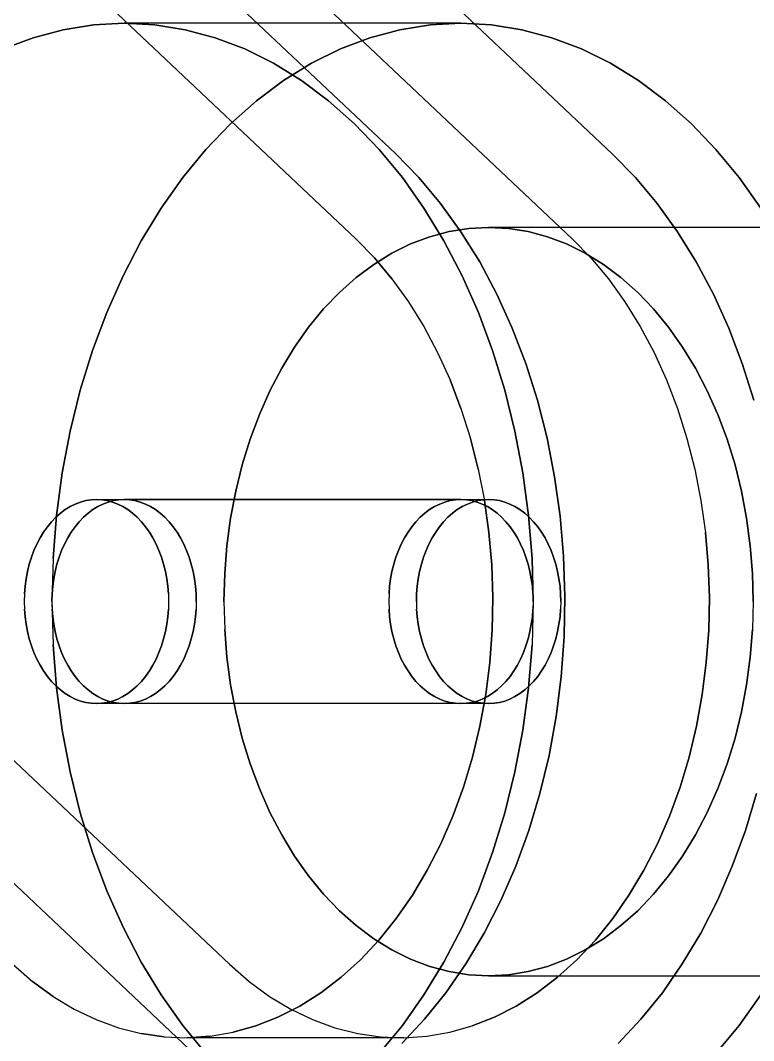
# Model space of a CAD drawing. Header units: millimetres. Extents: x -180 to 1414, y -663 to 972.
# Drawn here: x 622.19 to 643.74, y 792.09 to 822.08 of the extents above; entities that cross this region are included whole.
import ezdxf

# ---------------------------------------------------------------- set-up
doc = ezdxf.new("R2010")
doc.units = ezdxf.units.MM
doc.layers.add('SIDE', color=8, linetype='Continuous')

msp = doc.modelspace()

# ---------------------------------------------------------------- linework, layer by layer
at = {"layer": 'SIDE'}
for p, q in [((633.227, 818.157), (606.769, 843.157)), ((606.769, 843.157), (633.227, 818.157)), ((639.59, 818.157), (613.133, 843.157)), ((639.59, 818.157), (613.133, 843.157)), ((605.59, 840.663), (632.048, 815.663)), ((605.59, 840.663), (632.048, 815.663)), ((611.954, 840.663), (638.412, 815.663)), ((611.954, 840.663), (638.412, 815.663)), ((623.451, 821.81), (622.568, 821.574)), ((622.568, 821.574), (623.451, 821.81)), ((624.344, 821.952), (623.451, 821.81)), ((623.451, 821.81), (624.344, 821.952)), ((625.243, 822), (624.344, 821.952)), ((624.344, 821.952), (625.243, 822)), ((626.141, 821.952), (625.243, 822)), ((635.142, 822), (625.243, 822)), ((635.142, 822), (625.243, 822)), ((625.243, 822), (626.141, 821.952)), ((627.034, 821.81), (626.141, 821.952)), ((626.141, 821.952), (627.034, 821.81)), ((627.917, 821.574), (627.034, 821.81)), ((627.034, 821.81), (627.917, 821.574)), ((633.35, 821.81), (632.467, 821.574)), ((632.467, 821.574), (633.35, 821.81)), ((634.244, 821.952), (633.35, 821.81)), ((633.35, 821.81), (634.244, 821.952)), ((635.142, 822), (634.244, 821.952)), ((634.244, 821.952), (635.142, 822)), ((636.04, 821.952), (635.142, 822)), ((635.142, 822), (636.04, 821.952)), ((636.934, 821.81), (636.04, 821.952)), ((636.04, 821.952), (636.934, 821.81)), ((637.817, 821.574), (636.934, 821.81)), ((636.934, 821.81), (637.817, 821.574)), ((622.568, 821.574), (621.699, 821.245)), ((621.699, 821.245), (622.568, 821.574)), ((628.786, 821.245), (627.917, 821.574)), ((627.917, 821.574), (628.786, 821.245)), ((632.467, 821.574), (631.599, 821.245)), ((631.599, 821.245), (632.467, 821.574)), ((638.685, 821.245), (637.817, 821.574)), ((637.817, 821.574), (638.685, 821.245)), ((629.634, 820.825), (628.786, 821.245)), ((628.786, 821.245), (629.634, 820.825)), ((631.599, 821.245), (630.75, 820.825)), ((630.75, 820.825), (631.599, 821.245)), ((639.534, 820.825), (638.685, 821.245)), ((638.685, 821.245), (639.534, 820.825)), ((630.458, 820.316), (629.634, 820.825)), ((629.634, 820.825), (630.458, 820.316)), ((630.75, 820.825), (629.926, 820.316)), ((629.926, 820.316), (630.75, 820.825)), ((640.358, 820.316), (639.534, 820.825)), ((639.534, 820.825), (640.358, 820.316)), ((629.926, 820.316), (629.132, 819.722)), ((629.132, 819.722), (629.926, 820.316)), ((631.253, 819.722), (630.458, 820.316)), ((630.458, 820.316), (631.253, 819.722)), ((641.152, 819.722), (640.358, 820.316)), ((640.358, 820.316), (641.152, 819.722)), ((629.132, 819.722), (628.37, 819.046)), ((628.37, 819.046), (629.132, 819.722)), ((632.014, 819.046), (631.253, 819.722)), ((631.253, 819.722), (632.014, 819.046)), ((641.914, 819.046), (641.152, 819.722)), ((641.152, 819.722), (641.914, 819.046)), ((601.879, 819.337), (628.337, 794.337)), ((601.879, 819.337), (628.337, 794.337)), ((628.37, 819.046), (627.647, 818.291)), ((627.647, 818.291), (628.37, 819.046)), ((632.737, 818.291), (632.014, 819.046)), ((632.014, 819.046), (632.737, 818.291)), ((642.637, 818.291), (641.914, 819.046)), ((641.914, 819.046), (642.637, 818.291)), ((627.647, 818.291), (626.966, 817.462)), ((626.966, 817.462), (627.647, 818.291)), ((633.419, 817.462), (632.737, 818.291)), ((632.737, 818.291), (633.419, 817.462)), ((633.227, 818.157), (633.904, 817.464)), ((633.227, 818.157), (633.904, 817.464)), ((640.268, 817.464), (639.59, 818.157)), ((639.59, 818.157), (640.268, 817.464)), ((643.318, 817.462), (642.637, 818.291)), ((642.637, 818.291), (643.318, 817.462)), ((626.966, 817.462), (626.33, 816.563)), ((626.33, 816.563), (626.966, 817.462)), ((634.054, 816.563), (633.419, 817.462)), ((633.419, 817.462), (634.054, 816.563)), ((633.904, 817.464), (634.544, 816.7)), ((634.544, 816.7), (633.904, 817.464)), ((640.268, 817.464), (640.908, 816.7)), ((640.908, 816.7), (640.268, 817.464)), ((643.954, 816.563), (643.318, 817.462)), ((643.318, 817.462), (643.954, 816.563)), ((627.158, 791.843), (600.701, 816.843)), ((627.158, 791.843), (600.701, 816.843)), ((634.544, 816.7), (635.141, 815.871)), ((635.141, 815.871), (634.544, 816.7)), ((640.908, 816.7), (641.505, 815.871)), ((641.505, 815.871), (640.908, 816.7)), ((626.33, 816.563), (625.744, 815.599)), ((625.744, 815.599), (626.33, 816.563)), ((634.641, 815.599), (634.054, 816.563)), ((634.054, 816.563), (634.641, 815.599)), ((634.796, 815.877), (634.224, 815.724)), ((634.224, 815.724), (634.796, 815.877)), ((635.374, 815.969), (634.796, 815.877)), ((634.796, 815.877), (635.374, 815.969)), ((635.141, 815.871), (635.693, 814.982)), ((635.693, 814.982), (635.141, 815.871)), ((635.955, 816), (635.374, 815.969)), ((635.374, 815.969), (635.955, 816)), ((636.536, 815.969), (635.955, 816)), ((685.523, 816), (635.955, 816)), ((685.523, 816), (635.955, 816)), ((635.955, 816), (636.536, 815.969)), ((637.114, 815.877), (636.536, 815.969)), ((636.536, 815.969), (637.114, 815.877)), ((637.686, 815.724), (637.114, 815.877)), ((637.114, 815.877), (637.686, 815.724)), ((641.505, 815.871), (642.057, 814.982)), ((642.057, 814.982), (641.505, 815.871)), ((625.744, 815.599), (625.21, 814.576)), ((625.21, 814.576), (625.744, 815.599)), ((632.048, 815.663), (632.597, 815.101)), ((632.048, 815.663), (632.597, 815.101)), ((633.663, 815.511), (633.114, 815.24)), ((633.114, 815.24), (633.663, 815.511)), ((634.224, 815.724), (633.663, 815.511)), ((633.663, 815.511), (634.224, 815.724)), ((635.175, 814.576), (634.641, 815.599)), ((634.641, 815.599), (635.175, 814.576)), ((638.248, 815.511), (637.686, 815.724)), ((637.686, 815.724), (638.248, 815.511)), ((638.797, 815.24), (638.248, 815.511)), ((638.248, 815.511), (638.797, 815.24)), ((638.412, 815.663), (638.961, 815.101)), ((638.412, 815.663), (638.961, 815.101)), ((633.114, 815.24), (632.58, 814.911)), ((632.58, 814.911), (633.114, 815.24)), ((639.33, 814.911), (638.797, 815.24)), ((638.797, 815.24), (639.33, 814.911)), ((632.58, 814.911), (632.066, 814.526)), ((632.066, 814.526), (632.58, 814.911)), ((632.597, 815.101), (633.115, 814.482)), ((633.115, 814.482), (632.597, 815.101)), ((635.693, 814.982), (636.196, 814.036)), ((636.196, 814.036), (635.693, 814.982)), ((638.961, 815.101), (639.479, 814.482)), ((638.961, 815.101), (639.479, 814.482)), ((639.844, 814.526), (639.33, 814.911)), ((639.33, 814.911), (639.844, 814.526)), ((642.057, 814.982), (642.56, 814.036)), ((642.56, 814.036), (642.057, 814.982)), ((625.21, 814.576), (624.732, 813.5)), ((624.732, 813.5), (625.21, 814.576)), ((635.653, 813.5), (635.175, 814.576)), ((635.175, 814.576), (635.653, 813.5)), ((632.066, 814.526), (631.574, 814.089)), ((631.574, 814.089), (632.066, 814.526)), ((633.115, 814.482), (633.599, 813.81)), ((633.115, 814.482), (633.599, 813.81)), ((639.479, 814.482), (639.963, 813.81)), ((639.479, 814.482), (639.963, 813.81)), ((640.337, 814.089), (639.844, 814.526)), ((639.844, 814.526), (640.337, 814.089)), ((631.574, 814.089), (631.106, 813.6)), ((631.106, 813.6), (631.574, 814.089)), ((636.196, 814.036), (636.648, 813.04)), ((636.648, 813.04), (636.196, 814.036)), ((640.805, 813.6), (640.337, 814.089)), ((640.337, 814.089), (640.805, 813.6)), ((642.56, 814.036), (643.012, 813.04)), ((643.012, 813.04), (642.56, 814.036)), ((633.599, 813.81), (634.047, 813.089)), ((633.599, 813.81), (634.047, 813.089)), ((639.963, 813.81), (640.411, 813.089)), ((639.963, 813.81), (640.411, 813.089)), ((624.732, 813.5), (624.312, 812.376)), ((624.312, 812.376), (624.732, 813.5)), ((631.106, 813.6), (630.665, 813.064)), ((630.665, 813.064), (631.106, 813.6)), ((636.073, 812.376), (635.653, 813.5)), ((635.653, 813.5), (636.073, 812.376)), ((641.246, 813.064), (640.805, 813.6)), ((640.805, 813.6), (641.246, 813.064)), ((630.665, 813.064), (630.253, 812.482)), ((630.253, 812.482), (630.665, 813.064)), ((634.047, 813.089), (634.454, 812.323)), ((634.047, 813.089), (634.454, 812.323)), ((636.648, 813.04), (637.046, 811.999)), ((637.046, 811.999), (636.648, 813.04)), ((640.411, 813.089), (640.818, 812.323)), ((640.411, 813.089), (640.818, 812.323)), ((641.657, 812.482), (641.246, 813.064)), ((641.246, 813.064), (641.657, 812.482)), ((643.012, 813.04), (643.409, 811.999)), ((643.409, 811.999), (643.012, 813.04)), ((630.253, 812.482), (629.874, 811.858)), ((629.874, 811.858), (630.253, 812.482)), ((642.036, 811.858), (641.657, 812.482)), ((641.657, 812.482), (642.036, 811.858)), ((624.312, 812.376), (623.952, 811.211)), ((623.952, 811.211), (624.312, 812.376)), ((634.454, 812.323), (634.821, 811.516)), ((634.454, 812.323), (634.821, 811.516)), ((636.432, 811.211), (636.073, 812.376)), ((636.073, 812.376), (636.432, 811.211)), ((640.818, 812.323), (641.184, 811.516)), ((640.818, 812.323), (641.184, 811.516)), ((629.874, 811.858), (629.529, 811.197)), ((629.529, 811.197), (629.874, 811.858)), ((637.046, 811.999), (637.387, 810.919)), ((637.387, 810.919), (637.046, 811.999)), ((642.382, 811.197), (642.036, 811.858)), ((642.036, 811.858), (642.382, 811.197)), ((643.409, 811.999), (643.751, 810.919)), ((643.751, 810.919), (643.409, 811.999)), ((634.821, 811.516), (635.143, 810.672)), ((635.143, 810.672), (634.821, 811.516)), ((641.184, 811.516), (641.507, 810.672)), ((641.184, 811.516), (641.507, 810.672)), ((623.952, 811.211), (623.655, 810.011)), ((623.655, 810.011), (623.952, 811.211)), ((629.529, 811.197), (629.219, 810.5)), ((629.219, 810.5), (629.529, 811.197)), ((636.729, 810.011), (636.432, 811.211)), ((636.432, 811.211), (636.729, 810.011)), ((642.691, 810.5), (642.382, 811.197)), ((642.382, 811.197), (642.691, 810.5)), ((635.143, 810.672), (635.42, 809.797)), ((635.143, 810.672), (635.42, 809.797)), ((637.387, 810.919), (637.671, 809.806)), ((637.671, 809.806), (637.387, 810.919)), ((641.507, 810.672), (641.784, 809.797)), ((641.507, 810.672), (641.784, 809.797)), ((629.219, 810.5), (628.947, 809.773)), ((628.947, 809.773), (629.219, 810.5)), ((642.963, 809.773), (642.691, 810.5)), ((642.691, 810.5), (642.963, 809.773)), ((623.655, 810.011), (623.423, 808.783)), ((623.423, 808.783), (623.655, 810.011)), ((628.947, 809.773), (628.715, 809.019)), ((628.715, 809.019), (628.947, 809.773)), ((635.42, 809.797), (635.65, 808.895)), ((635.65, 808.895), (635.42, 809.797)), ((636.962, 808.783), (636.729, 810.011)), ((636.729, 810.011), (636.962, 808.783)), ((637.671, 809.806), (637.895, 808.666)), ((637.895, 808.666), (637.671, 809.806)), ((641.784, 809.797), (642.014, 808.895)), ((641.784, 809.797), (642.014, 808.895)), ((643.196, 809.019), (642.963, 809.773)), ((642.963, 809.773), (643.196, 809.019)), ((628.715, 809.019), (628.523, 808.242)), ((628.523, 808.242), (628.715, 809.019)), ((635.65, 808.895), (635.832, 807.971)), ((635.65, 808.895), (635.832, 807.971)), ((642.014, 808.895), (642.196, 807.971)), ((642.014, 808.895), (642.196, 807.971)), ((643.388, 808.242), (643.196, 809.019)), ((643.196, 809.019), (643.388, 808.242)), ((623.423, 808.783), (623.255, 807.534)), ((623.255, 807.534), (623.423, 808.783)), ((637.129, 807.534), (636.962, 808.783)), ((636.962, 808.783), (637.129, 807.534)), ((637.895, 808.666), (638.058, 807.505)), ((638.058, 807.505), (637.895, 808.666)), ((628.523, 808.242), (628.372, 807.448)), ((628.372, 807.448), (628.523, 808.242)), ((643.538, 807.448), (643.388, 808.242)), ((643.388, 808.242), (643.538, 807.448)), ((624.113, 807.966), (623.957, 807.925)), ((623.957, 807.925), (624.113, 807.966)), ((624.271, 807.992), (624.113, 807.966)), ((624.113, 807.966), (624.271, 807.992)), ((624.429, 808), (624.271, 807.992)), ((624.271, 807.992), (624.429, 808)), ((624.588, 807.992), (624.429, 808)), ((624.429, 808), (635.955, 808)), ((624.429, 808), (635.955, 808)), ((624.429, 808), (624.588, 807.992)), ((624.746, 807.966), (624.588, 807.992)), ((624.588, 807.992), (624.746, 807.966)), ((624.901, 807.925), (624.746, 807.966)), ((624.746, 807.966), (624.901, 807.925)), ((624.926, 807.966), (624.77, 807.925)), ((624.77, 807.925), (624.926, 807.966)), ((625.084, 807.992), (624.926, 807.966)), ((624.926, 807.966), (625.084, 807.992)), ((625.243, 808), (625.084, 807.992)), ((625.084, 807.992), (625.243, 808)), ((625.401, 807.992), (625.243, 808)), ((635.142, 808), (625.243, 808)), ((635.142, 808), (625.243, 808)), ((625.243, 808), (625.401, 807.992)), ((625.559, 807.966), (625.401, 807.992)), ((625.401, 807.992), (625.559, 807.966)), ((625.715, 807.925), (625.559, 807.966)), ((625.559, 807.966), (625.715, 807.925)), ((634.826, 807.966), (634.67, 807.925)), ((634.67, 807.925), (634.826, 807.966)), ((634.983, 807.992), (634.826, 807.966)), ((634.826, 807.966), (634.983, 807.992)), ((635.142, 808), (634.983, 807.992)), ((634.983, 807.992), (635.142, 808)), ((635.301, 807.992), (635.142, 808)), ((635.142, 808), (635.301, 807.992)), ((635.458, 807.966), (635.301, 807.992)), ((635.301, 807.992), (635.458, 807.966)), ((635.614, 807.925), (635.458, 807.966)), ((635.458, 807.966), (635.614, 807.925)), ((635.639, 807.966), (635.483, 807.925)), ((635.483, 807.925), (635.639, 807.966)), ((635.797, 807.992), (635.639, 807.966)), ((635.639, 807.966), (635.797, 807.992)), ((635.955, 808), (635.797, 807.992)), ((635.797, 807.992), (635.955, 808)), ((635.832, 807.971), (635.964, 807.03)), ((635.964, 807.03), (635.832, 807.971)), ((636.114, 807.992), (635.955, 808)), ((635.955, 808), (636.114, 807.992)), ((636.271, 807.966), (636.114, 807.992)), ((636.114, 807.992), (636.271, 807.966)), ((636.427, 807.925), (636.271, 807.966)), ((636.271, 807.966), (636.427, 807.925)), ((642.196, 807.971), (642.328, 807.03)), ((642.196, 807.971), (642.328, 807.03)), ((623.509, 807.703), (623.369, 807.598)), ((623.369, 807.598), (623.509, 807.703)), ((623.654, 807.793), (623.509, 807.703)), ((623.509, 807.703), (623.654, 807.793)), ((623.804, 807.867), (623.654, 807.793)), ((623.654, 807.793), (623.804, 807.867)), ((623.957, 807.925), (623.804, 807.867)), ((623.804, 807.867), (623.957, 807.925)), ((624.322, 807.703), (624.182, 807.598)), ((624.182, 807.598), (624.322, 807.703)), ((624.468, 807.793), (624.322, 807.703)), ((624.322, 807.703), (624.468, 807.793)), ((624.617, 807.867), (624.468, 807.793)), ((624.468, 807.793), (624.617, 807.867)), ((624.77, 807.925), (624.617, 807.867)), ((624.617, 807.867), (624.77, 807.925)), ((625.055, 807.867), (624.901, 807.925)), ((624.901, 807.925), (625.055, 807.867)), ((625.204, 807.793), (625.055, 807.867)), ((625.055, 807.867), (625.204, 807.793)), ((625.35, 807.703), (625.204, 807.793)), ((625.204, 807.793), (625.35, 807.703)), ((625.49, 807.598), (625.35, 807.703)), ((625.35, 807.703), (625.49, 807.598)), ((625.868, 807.867), (625.715, 807.925)), ((625.715, 807.925), (625.868, 807.867)), ((626.018, 807.793), (625.868, 807.867)), ((625.868, 807.867), (626.018, 807.793)), ((626.163, 807.703), (626.018, 807.793)), ((626.018, 807.793), (626.163, 807.703)), ((626.303, 807.598), (626.163, 807.703)), ((626.163, 807.703), (626.303, 807.598)), ((634.222, 807.703), (634.081, 807.598)), ((634.081, 807.598), (634.222, 807.703)), ((634.367, 807.793), (634.222, 807.703)), ((634.222, 807.703), (634.367, 807.793)), ((634.517, 807.867), (634.367, 807.793)), ((634.367, 807.793), (634.517, 807.867)), ((634.67, 807.925), (634.517, 807.867)), ((634.517, 807.867), (634.67, 807.925)), ((635.035, 807.703), (634.895, 807.598)), ((634.895, 807.598), (635.035, 807.703)), ((635.18, 807.793), (635.035, 807.703)), ((635.035, 807.703), (635.18, 807.793)), ((635.33, 807.867), (635.18, 807.793)), ((635.18, 807.793), (635.33, 807.867)), ((635.483, 807.925), (635.33, 807.867)), ((635.33, 807.867), (635.483, 807.925)), ((635.767, 807.867), (635.614, 807.925)), ((635.614, 807.925), (635.767, 807.867)), ((635.917, 807.793), (635.767, 807.867)), ((635.767, 807.867), (635.917, 807.793)), ((636.062, 807.703), (635.917, 807.793)), ((635.917, 807.793), (636.062, 807.703)), ((636.203, 807.598), (636.062, 807.703)), ((636.062, 807.703), (636.203, 807.598)), ((636.58, 807.867), (636.427, 807.925)), ((636.427, 807.925), (636.58, 807.867)), ((636.73, 807.793), (636.58, 807.867)), ((636.58, 807.867), (636.73, 807.793)), ((636.876, 807.703), (636.73, 807.793)), ((636.73, 807.793), (636.876, 807.703)), ((637.016, 807.598), (636.876, 807.703)), ((636.876, 807.703), (637.016, 807.598)), ((623.107, 807.346), (622.986, 807.199)), ((622.986, 807.199), (623.107, 807.346)), ((623.234, 807.479), (623.107, 807.346)), ((623.107, 807.346), (623.234, 807.479)), ((623.255, 807.534), (623.155, 806.27)), ((623.155, 806.27), (623.255, 807.534)), ((623.369, 807.598), (623.234, 807.479)), ((623.234, 807.479), (623.369, 807.598)), ((623.92, 807.346), (623.8, 807.199)), ((623.8, 807.199), (623.92, 807.346)), ((624.048, 807.479), (623.92, 807.346)), ((623.92, 807.346), (624.048, 807.479)), ((624.182, 807.598), (624.048, 807.479)), ((624.048, 807.479), (624.182, 807.598)), ((625.624, 807.479), (625.49, 807.598)), ((625.49, 807.598), (625.624, 807.479)), ((625.752, 807.346), (625.624, 807.479)), ((625.624, 807.479), (625.752, 807.346)), ((625.872, 807.199), (625.752, 807.346)), ((625.752, 807.346), (625.872, 807.199)), ((626.438, 807.479), (626.303, 807.598)), ((626.303, 807.598), (626.438, 807.479)), ((626.565, 807.346), (626.438, 807.479)), ((626.438, 807.479), (626.565, 807.346)), ((626.685, 807.199), (626.565, 807.346)), ((626.565, 807.346), (626.685, 807.199)), ((628.372, 807.448), (628.264, 806.639)), ((628.264, 806.639), (628.372, 807.448)), ((633.819, 807.346), (633.699, 807.199)), ((633.699, 807.199), (633.819, 807.346)), ((633.947, 807.479), (633.819, 807.346)), ((633.819, 807.346), (633.947, 807.479)), ((634.081, 807.598), (633.947, 807.479)), ((633.947, 807.479), (634.081, 807.598)), ((634.633, 807.346), (634.512, 807.199)), ((634.512, 807.199), (634.633, 807.346)), ((634.76, 807.479), (634.633, 807.346)), ((634.633, 807.346), (634.76, 807.479)), ((634.895, 807.598), (634.76, 807.479)), ((634.76, 807.479), (634.895, 807.598)), ((636.337, 807.479), (636.203, 807.598)), ((636.203, 807.598), (636.337, 807.479)), ((636.465, 807.346), (636.337, 807.479)), ((636.337, 807.479), (636.465, 807.346)), ((636.585, 807.199), (636.465, 807.346)), ((636.465, 807.346), (636.585, 807.199)), ((637.15, 807.479), (637.016, 807.598)), ((637.016, 807.598), (637.15, 807.479)), ((637.23, 806.27), (637.129, 807.534)), ((637.129, 807.534), (637.23, 806.27)), ((637.278, 807.346), (637.15, 807.479)), ((637.15, 807.479), (637.278, 807.346)), ((637.398, 807.199), (637.278, 807.346)), ((637.278, 807.346), (637.398, 807.199)), ((638.058, 807.505), (638.16, 806.33)), ((638.16, 806.33), (638.058, 807.505)), ((643.646, 806.639), (643.538, 807.448)), ((643.538, 807.448), (643.646, 806.639)), ((622.874, 807.041), (622.771, 806.87)), ((622.771, 806.87), (622.874, 807.041)), ((622.986, 807.199), (622.874, 807.041)), ((622.874, 807.041), (622.986, 807.199)), ((623.687, 807.041), (623.584, 806.87)), ((623.584, 806.87), (623.687, 807.041)), ((623.8, 807.199), (623.687, 807.041)), ((623.687, 807.041), (623.8, 807.199)), ((625.984, 807.041), (625.872, 807.199)), ((625.872, 807.199), (625.984, 807.041)), ((626.088, 806.87), (625.984, 807.041)), ((625.984, 807.041), (626.088, 806.87)), ((626.798, 807.041), (626.685, 807.199)), ((626.685, 807.199), (626.798, 807.041)), ((626.901, 806.87), (626.798, 807.041)), ((626.798, 807.041), (626.901, 806.87)), ((633.587, 807.041), (633.484, 806.87)), ((633.484, 806.87), (633.587, 807.041)), ((633.699, 807.199), (633.587, 807.041)), ((633.587, 807.041), (633.699, 807.199)), ((634.4, 807.041), (634.297, 806.87)), ((634.297, 806.87), (634.4, 807.041)), ((634.512, 807.199), (634.4, 807.041)), ((634.4, 807.041), (634.512, 807.199)), ((636.697, 807.041), (636.585, 807.199)), ((636.585, 807.199), (636.697, 807.041)), ((636.801, 806.87), (636.697, 807.041)), ((636.697, 807.041), (636.801, 806.87)), ((637.51, 807.041), (637.398, 807.199)), ((637.398, 807.199), (637.51, 807.041)), ((637.614, 806.87), (637.51, 807.041)), ((637.51, 807.041), (637.614, 806.87)), ((622.771, 806.87), (622.677, 806.69)), ((622.677, 806.69), (622.771, 806.87)), ((623.584, 806.87), (623.49, 806.69)), ((623.49, 806.69), (623.584, 806.87)), ((626.182, 806.69), (626.088, 806.87)), ((626.088, 806.87), (626.182, 806.69)), ((626.995, 806.69), (626.901, 806.87)), ((626.901, 806.87), (626.995, 806.69)), ((633.484, 806.87), (633.389, 806.69)), ((633.389, 806.69), (633.484, 806.87)), ((634.297, 806.87), (634.202, 806.69)), ((634.202, 806.69), (634.297, 806.87)), ((635.964, 807.03), (636.046, 806.078)), ((636.046, 806.078), (635.964, 807.03)), ((636.895, 806.69), (636.801, 806.87)), ((636.801, 806.87), (636.895, 806.69)), ((637.708, 806.69), (637.614, 806.87)), ((637.614, 806.87), (637.708, 806.69)), ((642.328, 807.03), (642.41, 806.078)), ((642.41, 806.078), (642.328, 807.03)), ((622.592, 806.5), (622.518, 806.302)), ((622.518, 806.302), (622.592, 806.5)), ((622.677, 806.69), (622.592, 806.5)), ((622.592, 806.5), (622.677, 806.69)), ((623.405, 806.5), (623.331, 806.302)), ((623.331, 806.302), (623.405, 806.5)), ((623.49, 806.69), (623.405, 806.5)), ((623.405, 806.5), (623.49, 806.69)), ((626.266, 806.5), (626.182, 806.69)), ((626.182, 806.69), (626.266, 806.5)), ((626.341, 806.302), (626.266, 806.5)), ((626.266, 806.5), (626.341, 806.302)), ((627.08, 806.5), (626.995, 806.69)), ((626.995, 806.69), (627.08, 806.5)), ((627.154, 806.302), (627.08, 806.5)), ((627.08, 806.5), (627.154, 806.302)), ((628.264, 806.639), (628.199, 805.822)), ((628.199, 805.822), (628.264, 806.639)), ((633.305, 806.5), (633.231, 806.302)), ((633.231, 806.302), (633.305, 806.5)), ((633.389, 806.69), (633.305, 806.5)), ((633.305, 806.5), (633.389, 806.69)), ((634.118, 806.5), (634.044, 806.302)), ((634.044, 806.302), (634.118, 806.5)), ((634.202, 806.69), (634.118, 806.5)), ((634.118, 806.5), (634.202, 806.69)), ((636.979, 806.5), (636.895, 806.69)), ((636.895, 806.69), (636.979, 806.5)), ((637.053, 806.302), (636.979, 806.5)), ((636.979, 806.5), (637.053, 806.302)), ((637.792, 806.5), (637.708, 806.69)), ((637.708, 806.69), (637.792, 806.5)), ((637.866, 806.302), (637.792, 806.5)), ((637.792, 806.5), (637.866, 806.302)), ((643.712, 805.822), (643.646, 806.639)), ((643.646, 806.639), (643.712, 805.822)), ((622.518, 806.302), (622.455, 806.096)), ((622.455, 806.096), (622.518, 806.302)), ((623.155, 806.27), (623.121, 805)), ((623.155, 806.27), (623.121, 805)), ((623.331, 806.302), (623.268, 806.096)), ((623.268, 806.096), (623.331, 806.302)), ((626.404, 806.096), (626.341, 806.302)), ((626.341, 806.302), (626.404, 806.096)), ((627.217, 806.096), (627.154, 806.302)), ((627.154, 806.302), (627.217, 806.096)), ((633.231, 806.302), (633.167, 806.096)), ((633.167, 806.096), (633.231, 806.302)), ((634.044, 806.302), (633.981, 806.096)), ((633.981, 806.096), (634.044, 806.302)), ((637.117, 806.096), (637.053, 806.302)), ((637.053, 806.302), (637.117, 806.096)), ((637.263, 805), (637.23, 806.27)), ((637.23, 806.27), (637.263, 805)), ((637.93, 806.096), (637.866, 806.302)), ((637.866, 806.302), (637.93, 806.096)), ((638.16, 806.33), (638.199, 805.148)), ((638.199, 805.148), (638.16, 806.33)), ((622.402, 805.884), (622.361, 805.668)), ((622.361, 805.668), (622.402, 805.884)), ((622.455, 806.096), (622.402, 805.884)), ((622.402, 805.884), (622.455, 806.096)), ((623.215, 805.884), (623.174, 805.668)), ((623.174, 805.668), (623.215, 805.884)), ((623.268, 806.096), (623.215, 805.884)), ((623.215, 805.884), (623.268, 806.096)), ((626.456, 805.884), (626.404, 806.096)), ((626.404, 806.096), (626.456, 805.884)), ((626.497, 805.668), (626.456, 805.884)), ((626.456, 805.884), (626.497, 805.668)), ((627.27, 805.884), (627.217, 806.096)), ((627.217, 806.096), (627.27, 805.884)), ((627.311, 805.668), (627.27, 805.884)), ((627.27, 805.884), (627.311, 805.668)), ((633.115, 805.884), (633.074, 805.668)), ((633.074, 805.668), (633.115, 805.884)), ((633.167, 806.096), (633.115, 805.884)), ((633.115, 805.884), (633.167, 806.096)), ((633.928, 805.884), (633.887, 805.668)), ((633.887, 805.668), (633.928, 805.884)), ((633.981, 806.096), (633.928, 805.884)), ((633.928, 805.884), (633.981, 806.096)), ((636.046, 806.078), (636.078, 805.12)), ((636.078, 805.12), (636.046, 806.078)), ((637.169, 805.884), (637.117, 806.096)), ((637.117, 806.096), (637.169, 805.884)), ((637.21, 805.668), (637.169, 805.884)), ((637.169, 805.884), (637.21, 805.668)), ((637.982, 805.884), (637.93, 806.096)), ((637.93, 806.096), (637.982, 805.884)), ((638.023, 805.668), (637.982, 805.884)), ((637.982, 805.884), (638.023, 805.668)), ((642.41, 806.078), (642.442, 805.12)), ((642.442, 805.12), (642.41, 806.078)), ((622.361, 805.668), (622.332, 805.447)), ((622.332, 805.447), (622.361, 805.668)), ((623.174, 805.668), (623.145, 805.447)), ((623.145, 805.447), (623.174, 805.668)), ((626.527, 805.447), (626.497, 805.668)), ((626.497, 805.668), (626.527, 805.447)), ((627.34, 805.447), (627.311, 805.668)), ((627.311, 805.668), (627.34, 805.447)), ((628.199, 805.822), (628.177, 805)), ((628.177, 805), (628.199, 805.822)), ((633.074, 805.668), (633.044, 805.447)), ((633.044, 805.447), (633.074, 805.668)), ((633.887, 805.668), (633.858, 805.447)), ((633.858, 805.447), (633.887, 805.668)), ((637.24, 805.447), (637.21, 805.668)), ((637.21, 805.668), (637.24, 805.447)), ((638.053, 805.447), (638.023, 805.668)), ((638.023, 805.668), (638.053, 805.447)), ((643.733, 805), (643.712, 805.822)), ((643.712, 805.822), (643.733, 805)), ((622.332, 805.447), (622.314, 805.224)), ((622.314, 805.224), (622.332, 805.447)), ((623.145, 805.447), (623.127, 805.224)), ((623.127, 805.224), (623.145, 805.447)), ((626.545, 805.224), (626.527, 805.447)), ((626.527, 805.447), (626.545, 805.224)), ((627.358, 805.224), (627.34, 805.447)), ((627.34, 805.447), (627.358, 805.224)), ((633.044, 805.447), (633.027, 805.224)), ((633.027, 805.224), (633.044, 805.447)), ((633.858, 805.447), (633.84, 805.224)), ((633.84, 805.224), (633.858, 805.447)), ((637.257, 805.224), (637.24, 805.447)), ((637.24, 805.447), (637.257, 805.224)), ((638.071, 805.224), (638.053, 805.447)), ((638.053, 805.447), (638.071, 805.224)), ((622.314, 805.224), (622.308, 805)), ((622.314, 805.224), (622.308, 805)), ((622.308, 805), (622.314, 804.776)), ((622.308, 805), (622.314, 804.776)), ((623.127, 805.224), (623.121, 805)), ((623.121, 805), (623.127, 805.224)), ((623.121, 805), (623.155, 803.73)), ((623.121, 805), (623.127, 804.776)), ((623.121, 805), (623.155, 803.73)), ((623.121, 805), (623.127, 804.776)), ((626.545, 805.224), (626.551, 805)), ((626.545, 805.224), (626.551, 805)), ((626.551, 805), (626.545, 804.776)), ((626.551, 805), (626.545, 804.776)), ((627.364, 805), (627.358, 805.224)), ((627.358, 805.224), (627.364, 805)), ((627.364, 805), (627.358, 804.776)), ((627.364, 805), (627.358, 804.776)), ((628.177, 805), (628.199, 804.178)), ((628.177, 805), (628.199, 804.178)), ((633.027, 805.224), (633.021, 805)), ((633.027, 805.224), (633.021, 805)), ((633.021, 805), (633.027, 804.776)), ((633.021, 805), (633.027, 804.776)), ((633.84, 805.224), (633.834, 805)), ((633.834, 805), (633.84, 805.224)), ((633.834, 805), (633.84, 804.776)), ((633.834, 805), (633.84, 804.776)), ((636.078, 805.12), (636.059, 804.161)), ((636.059, 804.161), (636.078, 805.12)), ((637.263, 805), (637.23, 803.73)), ((637.263, 805), (637.23, 803.73)), ((637.257, 805.224), (637.263, 805)), ((637.257, 805.224), (637.263, 805)), ((637.263, 805), (637.257, 804.776)), ((637.263, 805), (637.257, 804.776)), ((638.077, 805), (638.071, 805.224)), ((638.071, 805.224), (638.077, 805)), ((638.077, 805), (638.071, 804.776)), ((638.077, 805), (638.071, 804.776)), ((638.199, 805.148), (638.176, 803.965)), ((638.176, 803.965), (638.199, 805.148)), ((642.442, 805.12), (642.423, 804.161)), ((642.423, 804.161), (642.442, 805.12)), ((643.733, 805), (643.712, 804.178)), ((643.733, 805), (643.712, 804.178)), ((622.314, 804.776), (622.332, 804.553)), ((622.332, 804.553), (622.314, 804.776)), ((623.127, 804.776), (623.145, 804.553)), ((623.145, 804.553), (623.127, 804.776)), ((626.527, 804.553), (626.545, 804.776)), ((626.545, 804.776), (626.527, 804.553)), ((627.34, 804.553), (627.358, 804.776)), ((627.358, 804.776), (627.34, 804.553)), ((633.027, 804.776), (633.044, 804.553)), ((633.044, 804.553), (633.027, 804.776)), ((633.84, 804.776), (633.858, 804.553)), ((633.858, 804.553), (633.84, 804.776)), ((637.24, 804.553), (637.257, 804.776)), ((637.257, 804.776), (637.24, 804.553)), ((638.053, 804.553), (638.071, 804.776)), ((638.071, 804.776), (638.053, 804.553)), ((622.332, 804.553), (622.361, 804.332)), ((622.361, 804.332), (622.332, 804.553)), ((623.145, 804.553), (623.174, 804.332)), ((623.174, 804.332), (623.145, 804.553)), ((626.497, 804.332), (626.527, 804.553)), ((626.527, 804.553), (626.497, 804.332)), ((627.311, 804.332), (627.34, 804.553)), ((627.34, 804.553), (627.311, 804.332)), ((633.044, 804.553), (633.074, 804.332)), ((633.074, 804.332), (633.044, 804.553)), ((633.858, 804.553), (633.887, 804.332)), ((633.887, 804.332), (633.858, 804.553)), ((637.21, 804.332), (637.24, 804.553)), ((637.24, 804.553), (637.21, 804.332)), ((638.023, 804.332), (638.053, 804.553)), ((638.053, 804.553), (638.023, 804.332)), ((622.361, 804.332), (622.402, 804.116)), ((622.402, 804.116), (622.361, 804.332)), ((622.402, 804.116), (622.455, 803.904)), ((622.455, 803.904), (622.402, 804.116)), ((623.174, 804.332), (623.215, 804.116)), ((623.215, 804.116), (623.174, 804.332)), ((623.215, 804.116), (623.268, 803.904)), ((623.268, 803.904), (623.215, 804.116)), ((626.404, 803.904), (626.456, 804.116)), ((626.456, 804.116), (626.404, 803.904)), ((626.456, 804.116), (626.497, 804.332)), ((626.497, 804.332), (626.456, 804.116)), ((627.217, 803.904), (627.27, 804.116)), ((627.27, 804.116), (627.217, 803.904)), ((627.27, 804.116), (627.311, 804.332)), ((627.311, 804.332), (627.27, 804.116)), ((628.199, 804.178), (628.264, 803.361)), ((628.264, 803.361), (628.199, 804.178)), ((633.074, 804.332), (633.115, 804.116)), ((633.115, 804.116), (633.074, 804.332)), ((633.115, 804.116), (633.167, 803.904)), ((633.167, 803.904), (633.115, 804.116)), ((633.887, 804.332), (633.928, 804.116)), ((633.928, 804.116), (633.887, 804.332)), ((633.928, 804.116), (633.981, 803.904)), ((633.981, 803.904), (633.928, 804.116)), ((636.059, 804.161), (635.989, 803.208)), ((635.989, 803.208), (636.059, 804.161)), ((637.117, 803.904), (637.169, 804.116)), ((637.169, 804.116), (637.117, 803.904)), ((637.169, 804.116), (637.21, 804.332)), ((637.21, 804.332), (637.169, 804.116)), ((637.93, 803.904), (637.982, 804.116)), ((637.982, 804.116), (637.93, 803.904)), ((637.982, 804.116), (638.023, 804.332)), ((638.023, 804.332), (637.982, 804.116)), ((642.423, 804.161), (642.353, 803.208)), ((642.353, 803.208), (642.423, 804.161)), ((643.646, 803.361), (643.712, 804.178)), ((643.712, 804.178), (643.646, 803.361)), ((622.455, 803.904), (622.518, 803.698)), ((622.518, 803.698), (622.455, 803.904)), ((623.268, 803.904), (623.331, 803.698)), ((623.331, 803.698), (623.268, 803.904)), ((626.341, 803.698), (626.404, 803.904)), ((626.404, 803.904), (626.341, 803.698)), ((627.154, 803.698), (627.217, 803.904)), ((627.217, 803.904), (627.154, 803.698)), ((633.167, 803.904), (633.231, 803.698)), ((633.231, 803.698), (633.167, 803.904)), ((633.981, 803.904), (634.044, 803.698)), ((634.044, 803.698), (633.981, 803.904)), ((637.053, 803.698), (637.117, 803.904)), ((637.117, 803.904), (637.053, 803.698)), ((637.866, 803.698), (637.93, 803.904)), ((637.93, 803.904), (637.866, 803.698)), ((638.176, 803.965), (638.09, 802.788)), ((638.09, 802.788), (638.176, 803.965)), ((622.518, 803.698), (622.592, 803.5)), ((622.592, 803.5), (622.518, 803.698)), ((622.592, 803.5), (622.677, 803.31)), ((622.677, 803.31), (622.592, 803.5)), ((623.155, 803.73), (623.255, 802.466)), ((623.255, 802.466), (623.155, 803.73)), ((623.331, 803.698), (623.405, 803.5)), ((623.405, 803.5), (623.331, 803.698)), ((623.405, 803.5), (623.49, 803.31)), ((623.49, 803.31), (623.405, 803.5)), ((626.182, 803.31), (626.266, 803.5)), ((626.266, 803.5), (626.182, 803.31)), ((626.266, 803.5), (626.341, 803.698)), ((626.341, 803.698), (626.266, 803.5)), ((626.995, 803.31), (627.08, 803.5)), ((627.08, 803.5), (626.995, 803.31)), ((627.08, 803.5), (627.154, 803.698)), ((627.154, 803.698), (627.08, 803.5)), ((633.231, 803.698), (633.305, 803.5)), ((633.305, 803.5), (633.231, 803.698)), ((633.305, 803.5), (633.389, 803.31)), ((633.389, 803.31), (633.305, 803.5)), ((634.044, 803.698), (634.118, 803.5)), ((634.118, 803.5), (634.044, 803.698)), ((634.118, 803.5), (634.202, 803.31)), ((634.202, 803.31), (634.118, 803.5)), ((636.895, 803.31), (636.979, 803.5)), ((636.979, 803.5), (636.895, 803.31)), ((636.979, 803.5), (637.053, 803.698)), ((637.053, 803.698), (636.979, 803.5)), ((637.129, 802.466), (637.23, 803.73)), ((637.23, 803.73), (637.129, 802.466)), ((637.708, 803.31), (637.792, 803.5)), ((637.792, 803.5), (637.708, 803.31)), ((637.792, 803.5), (637.866, 803.698)), ((637.866, 803.698), (637.792, 803.5)), ((622.677, 803.31), (622.771, 803.13)), ((622.771, 803.13), (622.677, 803.31)), ((623.49, 803.31), (623.584, 803.13)), ((623.584, 803.13), (623.49, 803.31)), ((626.088, 803.13), (626.182, 803.31)), ((626.182, 803.31), (626.088, 803.13)), ((626.901, 803.13), (626.995, 803.31)), ((626.995, 803.31), (626.901, 803.13)), ((628.264, 803.361), (628.372, 802.552)), ((628.372, 802.552), (628.264, 803.361)), ((633.389, 803.31), (633.484, 803.13)), ((633.484, 803.13), (633.389, 803.31)), ((634.202, 803.31), (634.297, 803.13)), ((634.297, 803.13), (634.202, 803.31)), ((635.989, 803.208), (635.869, 802.264)), ((635.869, 802.264), (635.989, 803.208)), ((636.801, 803.13), (636.895, 803.31)), ((636.895, 803.31), (636.801, 803.13)), ((637.614, 803.13), (637.708, 803.31)), ((637.708, 803.31), (637.614, 803.13)), ((642.353, 803.208), (642.233, 802.264)), ((642.233, 802.264), (642.353, 803.208)), ((643.538, 802.552), (643.646, 803.361)), ((643.646, 803.361), (643.538, 802.552)), ((622.771, 803.13), (622.874, 802.959)), ((622.874, 802.959), (622.771, 803.13)), ((622.874, 802.959), (622.986, 802.801)), ((622.986, 802.801), (622.874, 802.959)), ((623.584, 803.13), (623.687, 802.959)), ((623.687, 802.959), (623.584, 803.13)), ((623.687, 802.959), (623.8, 802.801)), ((623.8, 802.801), (623.687, 802.959)), ((625.872, 802.801), (625.984, 802.959)), ((625.984, 802.959), (625.872, 802.801)), ((625.984, 802.959), (626.088, 803.13)), ((626.088, 803.13), (625.984, 802.959)), ((626.685, 802.801), (626.798, 802.959)), ((626.798, 802.959), (626.685, 802.801)), ((626.798, 802.959), (626.901, 803.13)), ((626.901, 803.13), (626.798, 802.959)), ((633.484, 803.13), (633.587, 802.959)), ((633.587, 802.959), (633.484, 803.13)), ((633.587, 802.959), (633.699, 802.801)), ((633.699, 802.801), (633.587, 802.959)), ((634.297, 803.13), (634.4, 802.959)), ((634.4, 802.959), (634.297, 803.13)), ((634.4, 802.959), (634.512, 802.801)), ((634.512, 802.801), (634.4, 802.959)), ((636.585, 802.801), (636.697, 802.959)), ((636.697, 802.959), (636.585, 802.801)), ((636.697, 802.959), (636.801, 803.13)), ((636.801, 803.13), (636.697, 802.959)), ((637.398, 802.801), (637.51, 802.959)), ((637.51, 802.959), (637.398, 802.801)), ((637.51, 802.959), (637.614, 803.13)), ((637.614, 803.13), (637.51, 802.959)), ((622.986, 802.801), (623.107, 802.654)), ((623.107, 802.654), (622.986, 802.801)), ((623.107, 802.654), (623.234, 802.521)), ((623.234, 802.521), (623.107, 802.654)), ((623.8, 802.801), (623.92, 802.654)), ((623.92, 802.654), (623.8, 802.801)), ((623.92, 802.654), (624.048, 802.521)), ((624.048, 802.521), (623.92, 802.654)), ((625.624, 802.521), (625.752, 802.654)), ((625.752, 802.654), (625.624, 802.521)), ((625.752, 802.654), (625.872, 802.801)), ((625.872, 802.801), (625.752, 802.654)), ((626.438, 802.521), (626.565, 802.654)), ((626.565, 802.654), (626.438, 802.521)), ((626.565, 802.654), (626.685, 802.801)), ((626.685, 802.801), (626.565, 802.654)), ((628.372, 802.552), (628.523, 801.758)), ((628.523, 801.758), (628.372, 802.552)), ((633.699, 802.801), (633.819, 802.654)), ((633.819, 802.654), (633.699, 802.801)), ((633.819, 802.654), (633.947, 802.521)), ((633.947, 802.521), (633.819, 802.654)), ((634.512, 802.801), (634.633, 802.654)), ((634.633, 802.654), (634.512, 802.801)), ((634.633, 802.654), (634.76, 802.521)), ((634.76, 802.521), (634.633, 802.654)), ((636.337, 802.521), (636.465, 802.654)), ((636.465, 802.654), (636.337, 802.521)), ((636.465, 802.654), (636.585, 802.801)), ((636.585, 802.801), (636.465, 802.654)), ((637.15, 802.521), (637.278, 802.654)), ((637.278, 802.654), (637.15, 802.521)), ((637.278, 802.654), (637.398, 802.801)), ((637.398, 802.801), (637.278, 802.654)), ((638.09, 802.788), (637.942, 801.624)), ((637.942, 801.624), (638.09, 802.788)), ((643.388, 801.758), (643.538, 802.552)), ((643.538, 802.552), (643.388, 801.758)), ((623.234, 802.521), (623.369, 802.402)), ((623.369, 802.402), (623.234, 802.521)), ((623.255, 802.466), (623.423, 801.217)), ((623.423, 801.217), (623.255, 802.466)), ((623.369, 802.402), (623.509, 802.297)), ((623.509, 802.297), (623.369, 802.402)), ((623.509, 802.297), (623.654, 802.207)), ((623.654, 802.207), (623.509, 802.297)), ((624.048, 802.521), (624.182, 802.402)), ((624.182, 802.402), (624.048, 802.521)), ((624.182, 802.402), (624.322, 802.297)), ((624.322, 802.297), (624.182, 802.402)), ((624.322, 802.297), (624.468, 802.207)), ((624.468, 802.207), (624.322, 802.297)), ((625.204, 802.207), (625.35, 802.297)), ((625.35, 802.297), (625.204, 802.207)), ((625.35, 802.297), (625.49, 802.402)), ((625.49, 802.402), (625.35, 802.297)), ((625.49, 802.402), (625.624, 802.521)), ((625.624, 802.521), (625.49, 802.402)), ((626.018, 802.207), (626.163, 802.297)), ((626.163, 802.297), (626.018, 802.207)), ((626.163, 802.297), (626.303, 802.402)), ((626.303, 802.402), (626.163, 802.297)), ((626.303, 802.402), (626.438, 802.521)), ((626.438, 802.521), (626.303, 802.402)), ((633.947, 802.521), (634.081, 802.402)), ((634.081, 802.402), (633.947, 802.521)), ((634.081, 802.402), (634.222, 802.297)), ((634.222, 802.297), (634.081, 802.402)), ((634.222, 802.297), (634.367, 802.207)), ((634.367, 802.207), (634.222, 802.297)), ((634.76, 802.521), (634.895, 802.402)), ((634.895, 802.402), (634.76, 802.521)), ((634.895, 802.402), (635.035, 802.297)), ((635.035, 802.297), (634.895, 802.402)), ((635.035, 802.297), (635.18, 802.207)), ((635.18, 802.207), (635.035, 802.297)), ((635.869, 802.264), (635.7, 801.335)), ((635.7, 801.335), (635.869, 802.264)), ((635.917, 802.207), (636.062, 802.297)), ((636.062, 802.297), (635.917, 802.207)), ((636.062, 802.297), (636.203, 802.402)), ((636.203, 802.402), (636.062, 802.297)), ((636.203, 802.402), (636.337, 802.521)), ((636.337, 802.521), (636.203, 802.402)), ((636.73, 802.207), (636.876, 802.297)), ((636.876, 802.297), (636.73, 802.207)), ((636.876, 802.297), (637.016, 802.402)), ((637.016, 802.402), (636.876, 802.297)), ((636.962, 801.217), (637.129, 802.466)), ((637.129, 802.466), (636.962, 801.217)), ((637.016, 802.402), (637.15, 802.521)), ((637.15, 802.521), (637.016, 802.402)), ((642.233, 802.264), (642.064, 801.335)), ((642.064, 801.335), (642.233, 802.264)), ((623.654, 802.207), (623.804, 802.133)), ((623.804, 802.133), (623.654, 802.207)), ((623.804, 802.133), (623.957, 802.075)), ((623.957, 802.075), (623.804, 802.133)), ((623.957, 802.075), (624.113, 802.034)), ((624.113, 802.034), (623.957, 802.075)), ((624.113, 802.034), (624.271, 802.008)), ((624.271, 802.008), (624.113, 802.034)), ((624.271, 802.008), (624.429, 802)), ((624.429, 802), (624.271, 802.008)), ((624.429, 802), (624.588, 802.008)), ((624.588, 802.008), (624.429, 802)), ((635.955, 802), (624.429, 802)), ((635.955, 802), (624.429, 802)), ((624.468, 802.207), (624.617, 802.133)), ((624.617, 802.133), (624.468, 802.207)), ((624.588, 802.008), (624.746, 802.034)), ((624.746, 802.034), (624.588, 802.008)), ((624.617, 802.133), (624.77, 802.075)), ((624.77, 802.075), (624.617, 802.133)), ((624.746, 802.034), (624.901, 802.075)), ((624.901, 802.075), (624.746, 802.034)), ((624.77, 802.075), (624.926, 802.034)), ((624.926, 802.034), (624.77, 802.075)), ((624.901, 802.075), (625.055, 802.133)), ((625.055, 802.133), (624.901, 802.075)), ((624.926, 802.034), (625.084, 802.008)), ((625.084, 802.008), (624.926, 802.034)), ((625.055, 802.133), (625.204, 802.207)), ((625.204, 802.207), (625.055, 802.133)), ((625.084, 802.008), (625.243, 802)), ((625.243, 802), (625.084, 802.008)), ((625.243, 802), (625.401, 802.008)), ((625.401, 802.008), (625.243, 802)), ((635.142, 802), (625.243, 802)), ((635.142, 802), (625.243, 802)), ((625.401, 802.008), (625.559, 802.034)), ((625.559, 802.034), (625.401, 802.008)), ((625.559, 802.034), (625.715, 802.075)), ((625.715, 802.075), (625.559, 802.034)), ((625.715, 802.075), (625.868, 802.133)), ((625.868, 802.133), (625.715, 802.075)), ((625.868, 802.133), (626.018, 802.207)), ((626.018, 802.207), (625.868, 802.133)), ((634.367, 802.207), (634.517, 802.133)), ((634.517, 802.133), (634.367, 802.207)), ((634.517, 802.133), (634.67, 802.075)), ((634.67, 802.075), (634.517, 802.133)), ((634.67, 802.075), (634.826, 802.034)), ((634.826, 802.034), (634.67, 802.075)), ((634.826, 802.034), (634.983, 802.008)), ((634.983, 802.008), (634.826, 802.034)), ((634.983, 802.008), (635.142, 802)), ((635.142, 802), (634.983, 802.008)), ((635.142, 802), (635.301, 802.008)), ((635.301, 802.008), (635.142, 802)), ((635.18, 802.207), (635.33, 802.133)), ((635.33, 802.133), (635.18, 802.207)), ((635.301, 802.008), (635.458, 802.034)), ((635.458, 802.034), (635.301, 802.008)), ((635.33, 802.133), (635.483, 802.075)), ((635.483, 802.075), (635.33, 802.133)), ((635.458, 802.034), (635.614, 802.075)), ((635.614, 802.075), (635.458, 802.034)), ((635.483, 802.075), (635.639, 802.034)), ((635.639, 802.034), (635.483, 802.075)), ((635.614, 802.075), (635.767, 802.133)), ((635.767, 802.133), (635.614, 802.075)), ((635.639, 802.034), (635.797, 802.008)), ((635.797, 802.008), (635.639, 802.034)), ((635.767, 802.133), (635.917, 802.207)), ((635.917, 802.207), (635.767, 802.133)), ((635.797, 802.008), (635.955, 802)), ((635.955, 802), (635.797, 802.008)), ((635.955, 802), (636.114, 802.008)), ((636.114, 802.008), (635.955, 802)), ((636.114, 802.008), (636.271, 802.034)), ((636.271, 802.034), (636.114, 802.008)), ((636.271, 802.034), (636.427, 802.075)), ((636.427, 802.075), (636.271, 802.034)), ((636.427, 802.075), (636.58, 802.133)), ((636.58, 802.133), (636.427, 802.075)), ((636.58, 802.133), (636.73, 802.207)), ((636.73, 802.207), (636.58, 802.133)), ((628.523, 801.758), (628.715, 800.981)), ((628.715, 800.981), (628.523, 801.758)), ((643.196, 800.981), (643.388, 801.758)), ((643.388, 801.758), (643.196, 800.981)), ((637.942, 801.624), (637.733, 800.478)), ((637.733, 800.478), (637.942, 801.624)), ((623.423, 801.217), (623.655, 799.989)), ((623.655, 799.989), (623.423, 801.217)), ((635.7, 801.335), (635.482, 800.427)), ((635.482, 800.427), (635.7, 801.335)), ((636.729, 799.989), (636.962, 801.217)), ((636.962, 801.217), (636.729, 799.989)), ((642.064, 801.335), (641.846, 800.427)), ((641.846, 800.427), (642.064, 801.335)), ((628.715, 800.981), (628.947, 800.227)), ((628.947, 800.227), (628.715, 800.981)), ((642.963, 800.227), (643.196, 800.981)), ((643.196, 800.981), (642.963, 800.227)), ((637.733, 800.478), (637.464, 799.357)), ((637.464, 799.357), (637.733, 800.478)), ((628.947, 800.227), (629.219, 799.5)), ((629.219, 799.5), (628.947, 800.227)), ((635.482, 800.427), (635.217, 799.544)), ((635.217, 799.544), (635.482, 800.427)), ((641.846, 800.427), (641.581, 799.544)), ((641.581, 799.544), (641.846, 800.427)), ((642.691, 799.5), (642.963, 800.227)), ((642.963, 800.227), (642.691, 799.5)), ((623.655, 799.989), (623.952, 798.789)), ((623.952, 798.789), (623.655, 799.989)), ((636.432, 798.789), (636.729, 799.989)), ((636.729, 799.989), (636.432, 798.789)), ((635.217, 799.544), (634.905, 798.692)), ((634.905, 798.692), (635.217, 799.544)), ((641.581, 799.544), (641.269, 798.692)), ((641.269, 798.692), (641.581, 799.544)), ((629.219, 799.5), (629.529, 798.803)), ((629.529, 798.803), (629.219, 799.5)), ((637.464, 799.357), (637.136, 798.268)), ((637.136, 798.268), (637.464, 799.357)), ((642.382, 798.803), (642.691, 799.5)), ((642.691, 799.5), (642.382, 798.803)), ((643.828, 799.357), (643.5, 798.268)), ((643.5, 798.268), (643.828, 799.357)), ((623.952, 798.789), (624.312, 797.624)), ((624.312, 797.624), (623.952, 798.789)), ((629.529, 798.803), (629.874, 798.142)), ((629.874, 798.142), (629.529, 798.803)), ((634.905, 798.692), (634.55, 797.876)), ((634.55, 797.876), (634.905, 798.692)), ((636.073, 797.624), (636.432, 798.789)), ((636.432, 798.789), (636.073, 797.624)), ((641.269, 798.692), (640.914, 797.876)), ((640.914, 797.876), (641.269, 798.692)), ((642.036, 798.142), (642.382, 798.803)), ((642.382, 798.803), (642.036, 798.142)), ((629.874, 798.142), (630.253, 797.518)), ((630.253, 797.518), (629.874, 798.142)), ((637.136, 798.268), (636.752, 797.217)), ((636.752, 797.217), (637.136, 798.268)), ((641.657, 797.518), (642.036, 798.142)), ((642.036, 798.142), (641.657, 797.518)), ((643.5, 798.268), (643.116, 797.217)), ((643.116, 797.217), (643.5, 798.268)), ((634.55, 797.876), (634.153, 797.099)), ((634.153, 797.099), (634.55, 797.876)), ((640.914, 797.876), (640.516, 797.099)), ((640.516, 797.099), (640.914, 797.876)), ((624.312, 797.624), (624.732, 796.5)), ((624.732, 796.5), (624.312, 797.624)), ((630.253, 797.518), (630.665, 796.936)), ((630.665, 796.936), (630.253, 797.518)), ((635.653, 796.5), (636.073, 797.624)), ((636.073, 797.624), (635.653, 796.5)), ((641.246, 796.936), (641.657, 797.518)), ((641.657, 797.518), (641.246, 796.936)), ((636.752, 797.217), (636.314, 796.209)), ((636.314, 796.209), (636.752, 797.217)), ((643.116, 797.217), (642.678, 796.209)), ((642.678, 796.209), (643.116, 797.217)), ((630.665, 796.936), (631.106, 796.4)), ((631.106, 796.4), (630.665, 796.936)), ((634.153, 797.099), (633.715, 796.366)), ((633.715, 796.366), (634.153, 797.099)), ((640.516, 797.099), (640.079, 796.366)), ((640.079, 796.366), (640.516, 797.099)), ((640.805, 796.4), (641.246, 796.936)), ((641.246, 796.936), (640.805, 796.4)), ((624.732, 796.5), (625.21, 795.424)), ((625.21, 795.424), (624.732, 796.5)), ((631.106, 796.4), (631.574, 795.911)), ((631.574, 795.911), (631.106, 796.4)), ((633.715, 796.366), (633.24, 795.682)), ((633.24, 795.682), (633.715, 796.366)), ((635.175, 795.424), (635.653, 796.5)), ((635.653, 796.5), (635.175, 795.424)), ((640.079, 796.366), (639.604, 795.682)), ((639.604, 795.682), (640.079, 796.366)), ((640.337, 795.911), (640.805, 796.4)), ((640.805, 796.4), (640.337, 795.911)), ((636.314, 796.209), (635.823, 795.25)), ((635.823, 795.25), (636.314, 796.209)), ((642.678, 796.209), (642.187, 795.25)), ((642.187, 795.25), (642.678, 796.209)), ((631.574, 795.911), (632.066, 795.474)), ((632.066, 795.474), (631.574, 795.911)), ((633.24, 795.682), (632.73, 795.049)), ((632.73, 795.049), (633.24, 795.682)), ((639.604, 795.682), (639.094, 795.049)), ((639.094, 795.049), (639.604, 795.682)), ((639.844, 795.474), (640.337, 795.911)), ((640.337, 795.911), (639.844, 795.474)), ((625.21, 795.424), (625.744, 794.401)), ((625.744, 794.401), (625.21, 795.424)), ((632.066, 795.474), (632.58, 795.089)), ((632.58, 795.089), (632.066, 795.474)), ((634.641, 794.401), (635.175, 795.424)), ((635.175, 795.424), (634.641, 794.401)), ((639.33, 795.089), (639.844, 795.474)), ((639.844, 795.474), (639.33, 795.089)), ((632.73, 795.049), (632.188, 794.472)), ((632.188, 794.472), (632.73, 795.049)), ((632.58, 795.089), (633.114, 794.76)), ((633.114, 794.76), (632.58, 795.089)), ((635.823, 795.25), (635.284, 794.346)), ((635.284, 794.346), (635.823, 795.25)), ((639.094, 795.049), (638.552, 794.472)), ((638.552, 794.472), (639.094, 795.049)), ((638.797, 794.76), (639.33, 795.089)), ((639.33, 795.089), (638.797, 794.76)), ((642.187, 795.25), (641.647, 794.346)), ((641.647, 794.346), (642.187, 795.25)), ((633.114, 794.76), (633.663, 794.489)), ((633.663, 794.489), (633.114, 794.76)), ((638.248, 794.489), (638.797, 794.76)), ((638.797, 794.76), (638.248, 794.489)), ((632.188, 794.472), (631.618, 793.955)), ((631.618, 793.955), (632.188, 794.472)), ((633.663, 794.489), (634.224, 794.276)), ((634.224, 794.276), (633.663, 794.489)), ((637.686, 794.276), (638.248, 794.489)), ((638.248, 794.489), (637.686, 794.276)), ((638.552, 794.472), (637.982, 793.955)), ((637.982, 793.955), (638.552, 794.472)), ((621.973, 794.337), (622.55, 793.835)), ((621.973, 794.337), (622.55, 793.835)), ((625.744, 794.401), (626.33, 793.437)), ((626.33, 793.437), (625.744, 794.401)), ((628.337, 794.337), (628.914, 793.835)), ((628.337, 794.337), (628.914, 793.835)), ((634.054, 793.437), (634.641, 794.401)), ((634.641, 794.401), (634.054, 793.437)), ((634.224, 794.276), (634.796, 794.123)), ((634.796, 794.123), (634.224, 794.276)), ((635.284, 794.346), (634.697, 793.502)), ((634.697, 793.502), (635.284, 794.346)), ((637.114, 794.123), (637.686, 794.276)), ((637.686, 794.276), (637.114, 794.123)), ((641.647, 794.346), (641.061, 793.502)), ((641.061, 793.502), (641.647, 794.346)), ((631.618, 793.955), (631.021, 793.499)), ((631.021, 793.499), (631.618, 793.955)), ((634.796, 794.123), (635.374, 794.031)), ((635.374, 794.031), (634.796, 794.123)), ((635.374, 794.031), (635.955, 794)), ((635.955, 794), (635.374, 794.031)), ((635.955, 794), (636.536, 794.031)), ((636.536, 794.031), (635.955, 794)), ((635.955, 794), (685.523, 794)), ((635.955, 794), (685.523, 794)), ((636.536, 794.031), (637.114, 794.123)), ((637.114, 794.123), (636.536, 794.031)), ((637.982, 793.955), (637.385, 793.499)), ((637.385, 793.499), (637.982, 793.955)), ((623.153, 793.394), (622.55, 793.835)), ((622.55, 793.835), (623.153, 793.394)), ((628.914, 793.835), (629.517, 793.394)), ((628.914, 793.835), (629.517, 793.394)), ((623.153, 793.394), (623.777, 793.019)), ((623.153, 793.394), (623.777, 793.019)), ((626.33, 793.437), (626.966, 792.538)), ((626.966, 792.538), (626.33, 793.437)), ((629.517, 793.394), (630.141, 793.019)), ((629.517, 793.394), (630.141, 793.019)), ((631.021, 793.499), (630.402, 793.107)), ((630.402, 793.107), (631.021, 793.499)), ((633.419, 792.538), (634.054, 793.437)), ((634.054, 793.437), (633.419, 792.538)), ((634.697, 793.502), (634.068, 792.721)), ((634.068, 792.721), (634.697, 793.502)), ((637.385, 793.499), (636.766, 793.107)), ((636.766, 793.107), (637.385, 793.499)), ((641.061, 793.502), (640.432, 792.721)), ((640.432, 792.721), (641.061, 793.502)), ((643.318, 792.538), (643.954, 793.437)), ((643.954, 793.437), (643.318, 792.538)), ((623.777, 793.019), (624.419, 792.711)), ((623.777, 793.019), (624.419, 792.711)), ((630.402, 793.107), (629.764, 792.782)), ((629.764, 792.782), (630.402, 793.107)), ((630.141, 793.019), (630.783, 792.711)), ((630.141, 793.019), (630.783, 792.711)), ((636.766, 793.107), (636.128, 792.782)), ((636.128, 792.782), (636.766, 793.107)), ((624.419, 792.711), (625.075, 792.471)), ((624.419, 792.711), (625.075, 792.471)), ((629.764, 792.782), (629.111, 792.525)), ((629.111, 792.525), (629.764, 792.782)), ((630.783, 792.711), (631.439, 792.471)), ((630.783, 792.711), (631.439, 792.471)), ((634.068, 792.721), (633.4, 792.01)), ((633.4, 792.01), (634.068, 792.721)), ((636.128, 792.782), (635.475, 792.525)), ((635.475, 792.525), (636.128, 792.782)), ((640.432, 792.721), (639.764, 792.01)), ((639.764, 792.01), (640.432, 792.721)), ((625.075, 792.471), (625.743, 792.302)), ((625.075, 792.471), (625.743, 792.302)), ((626.966, 792.538), (627.647, 791.709)), ((627.647, 791.709), (626.966, 792.538)), ((629.111, 792.525), (628.446, 792.338)), ((628.446, 792.338), (629.111, 792.525)), ((631.439, 792.471), (632.107, 792.302)), ((631.439, 792.471), (632.107, 792.302)), ((632.737, 791.709), (633.419, 792.538)), ((633.419, 792.538), (632.737, 791.709)), ((634.81, 792.338), (635.475, 792.525)), ((634.81, 792.338), (635.475, 792.525)), ((642.637, 791.709), (643.318, 792.538)), ((643.318, 792.538), (642.637, 791.709)), ((626.417, 792.203), (625.743, 792.302)), ((625.743, 792.302), (626.417, 792.203)), ((626.417, 792.203), (627.095, 792.177)), ((626.417, 792.203), (627.095, 792.177)), ((627.773, 792.221), (627.095, 792.177)), ((627.095, 792.177), (627.773, 792.221)), ((633.459, 792.177), (627.095, 792.177)), ((633.459, 792.177), (627.095, 792.177)), ((627.773, 792.221), (628.446, 792.338)), ((627.773, 792.221), (628.446, 792.338)), ((632.107, 792.302), (632.781, 792.203)), ((632.107, 792.302), (632.781, 792.203)), ((632.781, 792.203), (633.459, 792.177)), ((632.781, 792.203), (633.459, 792.177)), ((633.459, 792.177), (634.137, 792.221)), ((633.459, 792.177), (634.137, 792.221)), ((634.137, 792.221), (634.81, 792.338)), ((634.137, 792.221), (634.81, 792.338))]:
    msp.add_line(p, q, dxfattribs=at)

doc.saveas('drawing.dxf')
